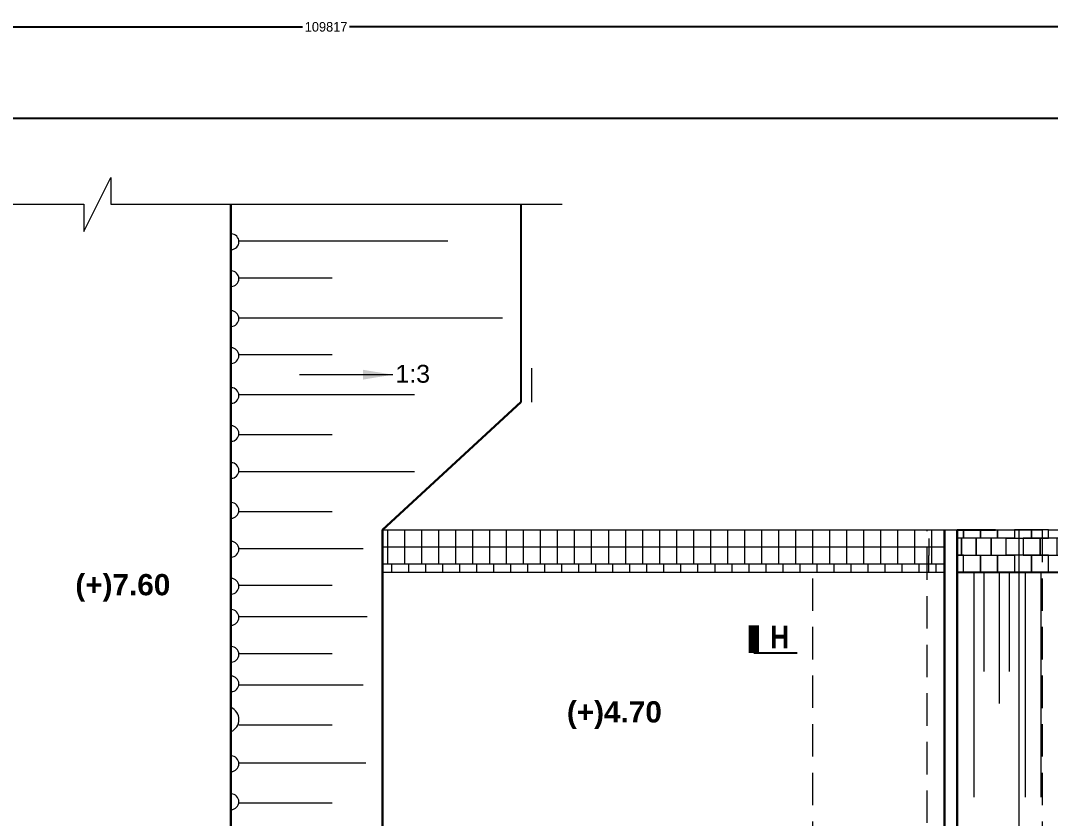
# Model space of a CAD drawing. Extents: x -358915 to 1258323, y -1667244 to -305611.
# Drawn here: x 172511 to 196724, y -1449496 to -1430739 of the extents above; entities that cross this region are included whole.
import ezdxf

# ---------------------------------------------------------------- set-up
doc = ezdxf.new("R2010")
doc.units = 0
doc.header["$LTSCALE"] = 300
doc.header["$MEASUREMENT"] = 0
for name, pattern in [('DASHED2', [9.525, 6.35, -3.175]), ('DASHEDX2', [38.1, 25.4, -12.7]), ('HIDDEN', [0.375, 0.25, -0.125])]:
    doc.linetypes.add(name, pattern=pattern)
doc.layers.get('0').update_dxf_attribs({"linetype": 'CONTINUOUS'})
doc.layers.get('DEFPOINTS').update_dxf_attribs({"linetype": 'CONTINUOUS'})
for name, color, linetype, lineweight in [('Dim', 7, 'CONTINUOUS', 9), ('Dimension', 8, 'CONTINUOUS', 18), ('Grid Line_Outer', 7, 'CONTINUOUS', 5), ('HATCH', 252, 'CONTINUOUS', 5), ('line2', 3, 'CONTINUOUS', 30), ('slop', 8, 'CONTINUOUS', 9)]:
    doc.layers.add(name, color=color, linetype=linetype, lineweight=lineweight)
for name, color, linetype in [('DOTTED', 240, 'DASHED2'), ('LINE', 7, 'CONTINUOUS'), ('Slope', 8, 'CONTINUOUS'), ('TEXT', 10, 'CONTINUOUS')]:
    doc.layers.add(name, color=color, linetype=linetype)
doc.styles.add('1-2', font='arial.ttf')
doc.styles.add('text', font='ARIALN.TTF', dxfattribs={"height": 1.6})
doc.linetypes.add('ZIGZAG', pattern='A,0.0001,-0.2,[131,ltypeshp.shx,S=0.2,R=0,X=-0.2,Y=0],-0.4,[131,ltypeshp.shx,S=0.2,R=180,X=0.2,Y=0],-0.2', length=0.8001)
doc.dimstyles.new('1-2', dxfattribs={"dimtxt": 240, "dimasz": 360, "dimexe": 120, "dimexo": 120, "dimgap": 24, "dimtad": 1, "dimdec": 0, "dimzin": 3, "dimdsep": 46, "dimtxsty": '1-2', "dimblk": 'DOTSMALL', "dimcen": 0, "dimdle": 120, "dimclrd": 256, "dimclre": 256, "dimclrt": 6, "dimadec": 0, "dimazin": 0, "dimtfac": 0.6, "dimtdec": 0, "dimtofl": 0, "dimtmove": 2, "dimatfit": 3, "dimfxl": 2, "dimfrac": 1, "dimtolj": 1, "dimtzin": 0, "dimlwd": 13, "dimlwe": 13, "dimarcsym": 0})
doc.dimstyles.new('3', dxfattribs={"dimtxt": 225, "dimasz": 350, "dimexe": 100, "dimexo": 25, "dimgap": 9, "dimtad": 0, "dimdec": 0, "dimzin": 0, "dimdsep": 46, "dimtxsty": 'Standard', "dimcen": 0, "dimclrd": 5, "dimclre": 6, "dimclrt": 256, "dimadec": 0, "dimazin": 0, "dimtfac": 1, "dimtdec": 0, "dimtofl": 0, "dimtmove": 2, "dimatfit": 3, "dimfxl": 1, "dimtolj": 1, "dimtzin": 0, "dimarcsym": 0})

# ---------------------------------------------------------------- blocks, each defined once
blk = doc.blocks.new('_DotSmall')
at = {"color": 0, "linetype": 'ByBlock', "const_width": 0.5}
blk.add_lwpolyline([(-0.0625, 0, 1), (0.0625, 0, 1)], format="xyb", close=True, dxfattribs=at)
blk = doc.blocks.new('bs')
at = {"layer": 'Slope', "lineweight": 13, "ltscale": 2}
blk.add_line((0, 200), (0, -200), dxfattribs=at)
blk = doc.blocks.new('sec')
at = {"layer": 'TEXT', "color": 5, "const_width": 200}
blk.add_lwpolyline([(0, 0), (0, 537)], dxfattribs=at)
at = {"layer": 'TEXT', "color": 5}
blk.add_lwpolyline([(0, 0), (-848, 0)], dxfattribs=at)
blk = doc.blocks.new('*D1496')
at = {"layer": 'DEFPOINTS', "color": 0, "ltscale": 0.5, "transparency": 16777216}
for p in [(234603, -1430887), (124786, -1433031), (234603, -1433031)]:
    blk.add_point(p, dxfattribs=at)
at = {"layer": 'LINE', "color": 6, "lineweight": -2, "ltscale": 0.5, "transparency": 16777216}
for p, q in [((124786, -1433006), (124786, -1430787)), ((234603, -1433006), (234603, -1430787))]:
    blk.add_line(p, q, dxfattribs=at)
at = {"layer": 'LINE', "color": 5, "lineweight": -2, "ltscale": 0.5, "transparency": 16777216}
for p, q in [((125136, -1430887), (179141, -1430887)), ((234253, -1430887), (180247, -1430887))]:
    blk.add_line(p, q, dxfattribs=at)
at = {"layer": 'LINE', "color": 5, "ltscale": 0.5, "transparency": 16777216}
for points in [[(125136, -1430829), (125136, -1430945), (124786, -1430887)], [(234253, -1430829), (234253, -1430945), (234603, -1430887)]]:
    blk.add_solid(points, dxfattribs=at)
at = {"layer": 'LINE', "ltscale": 0.5, "transparency": 16777216, "insert": (179694, -1430887), "char_height": 225, "attachment_point": 5}
blk.add_mtext('\\A1;109817', dxfattribs=at)

msp = doc.modelspace()

# ---------------------------------------------------------------- linework, layer by layer
at = {"color": 3}
msp.add_lwpolyline([(184272.5, -1435056.5), (184272.5, -1439709.9)], dxfattribs=at)
at = {"layer": 'Dim', "color": 8, "ltscale": 500}
for p, q in [((194922.8, -1443709.1), (194922.8, -1446794.4)), ((195157.3, -1443709.1, 0), (195157.3, -1446045.2, 0)), ((195523, -1443709.1), (195523, -1446794.4)), ((195757.5, -1443709.1, 0), (195757.5, -1446045.2, 0)), ((196128.8, -1443709.1), (196128.8, -1446783.3)), ((196500, -1443709.1), (196500, -1448995.1)), ((194922.8, -1446793.1), (194922.8, -1448995.1)), ((196128.8, -1446783.3), (196128.8, -1448995.1))]:
    msp.add_line(p, q, dxfattribs=at)
at = {"layer": 'Dimension', "color": 4, "lineweight": 18, "ltscale": 2}
for p, q in [((173994.3, -1435698.7, 0), (174630.1, -1434425.5, 0)), ((174630.1, -1434425.5, 0), (174631.1, -1435056.5)), ((163774, -1435056.5, 0), (173994.3, -1435056.5)), ((173994.3, -1435056.5), (173994.3, -1435698.7, 0)), ((174631.1, -1435056.5), (185243.7, -1435056.5))]:
    msp.add_line(p, q, dxfattribs=at)
at = {"layer": 'Dimension', "color": 5, "lineweight": 13, "ltscale": 2}
for p, q in [((177644.7, -1435915.8), (182553.2, -1435915.8)), ((177642.8, -1436784.8), (179835.8, -1436784.8)), ((177642.8, -1437723.5), (183839.1, -1437723.5)), ((177642.8, -1438592.5), (179835.8, -1438592.5)), ((177642.8, -1439531.3), (181771.4, -1439531.3)), ((177642.8, -1440470), (179835.8, -1440470)), ((177642.8, -1441339), (181771.4, -1441339)), ((177642.8, -1442277.7), (179835.8, -1442277.7)), ((177642.8, -1443146.7), (180565.1, -1443146.7)), ((177642.8, -1444015.7), (179835.8, -1444015.7)), ((177642.8, -1444747.7), (180662.7, -1444747.7)), ((177642.8, -1445616.7), (179835.8, -1445616.7)), ((177642.8, -1446355.4), (180565.1, -1446355.4)), ((177642.8, -1447294.1), (179835.8, -1447294.1)), ((177642.8, -1448188.1), (180630.2, -1448188.1)), ((177642.8, -1449126.9), (179835.8, -1449126.9))]:
    msp.add_line(p, q, dxfattribs=at)
at = {"layer": 'Dimension', "color": 0, "lineweight": 13, "ltscale": 2}
msp.add_line((194530.3, -1443709.1), (221014.5, -1443709.1), dxfattribs=at)
at = {"layer": 'Dimension', "color": 0, "lineweight": 30, "ltscale": 2}
for points in [[(181017, -1442710.1), (184272.5, -1439709.9)], [(180727.2, -1453008.6), (194081.6, -1451266.3), (194230.3, -1451096.5), (194230.3, -1442709.3)], [(181017, -1442709.3), (181017, -1452639.3)]]:
    msp.add_lwpolyline(points, dxfattribs=at)
at = {"layer": 'Dimension', "color": 0, "lineweight": 30, "ltscale": 2, "elevation": 0}
msp.add_lwpolyline([(180179, -1453382.5), (194530.3, -1451509.1), (194530.3, -1442709.8)], dxfattribs=at)
at = {"layer": 'Dimension', "color": 2, "lineweight": 13, "ltscale": 2, "elevation": 0}
for points in [[(194680.1, -1442909.6), (194530.3, -1442909.6), (194530.3, -1442709.9), (194680.2, -1442709.9)], [(195080.3, -1442909.6), (194680.1, -1442909.6), (194680.2, -1442709.9), (195080.3, -1442709.9)], [(195480.5, -1442909.6), (195080.3, -1442909.6), (195080.3, -1442709.9), (195480.5, -1442709.9)], [(195880.6, -1442909.6), (195480.5, -1442909.6), (195480.5, -1442709.9), (195880.6, -1442709.9)], [(195880.6, -1442909.6), (196280.8, -1442909.6), (196280.8, -1442709.9), (195880.6, -1442709.9)], [(196280.8, -1442909.6), (196681, -1442909.6), (196680.9, -1442709.9), (196280.8, -1442709.9)], [(197081.1, -1442909.6), (196681, -1442909.6), (196680.9, -1442709.9), (197081.1, -1442709.9)]]:
    msp.add_lwpolyline(points, close=True, dxfattribs=at)
at = {"layer": 'Dimension', "color": 4, "lineweight": 13, "ltscale": 2, "elevation": 0}
for points in [[(194530.3, -1443309.6), (194630.3, -1443309.6), (194630.3, -1442909.6), (194530.3, -1442909.6)], [(194630.3, -1443309.6), (194980.4, -1443309.6), (194980.4, -1442909.6), (194630.3, -1442909.6)], [(194980.4, -1443309.6), (195330.5, -1443309.6), (195330.5, -1442909.6), (194980.4, -1442909.6)], [(195330.5, -1443309.6), (195680.5, -1443309.6), (195680.5, -1442909.6), (195330.5, -1442909.6)], [(196080.7, -1443309.6), (195680.5, -1443309.6), (195680.5, -1442909.6), (196080.7, -1442909.6)], [(196080.7, -1443309.6), (196480.9, -1443309.6), (196480.9, -1442909.6), (196080.7, -1442909.6)], [(196480.9, -1443309.6), (196881, -1443309.6), (196881, -1442909.6), (196480.9, -1442909.6)], [(194530.3, -1443709.6), (194680.2, -1443709.6), (194680.2, -1443309.6), (194530.3, -1443309.6)], [(195080.3, -1443709.6), (194680.2, -1443709.6), (194680.2, -1443309.6), (195080.3, -1443309.6)], [(195480.5, -1443709.6), (195080.3, -1443709.6), (195080.3, -1443309.6), (195480.5, -1443309.6)], [(195880.6, -1443709.6), (195480.5, -1443709.6), (195480.5, -1443309.6), (195880.6, -1443309.6)], [(195880.6, -1443709.6), (196280.8, -1443709.6), (196280.8, -1443309.6), (195880.6, -1443309.6)], [(196280.8, -1443709.6), (196680.9, -1443709.6), (196680.9, -1443309.6), (196280.8, -1443309.6)], [(197081.1, -1443709.6), (196680.9, -1443709.6), (196680.9, -1443309.6), (197081.1, -1443309.6)]]:
    msp.add_lwpolyline(points, close=True, dxfattribs=at)
at = {"layer": 'Dimension', "color": 5, "lineweight": 13, "ltscale": 2}
for centre, radius, start, end in [((177462.8, -1435938.2), 183.3, 270, 90), ((177460.9, -1436807.2), 183.3, 270, 90), ((177460.9, -1437745.9), 183.3, 270, 90), ((177460.9, -1438614.9), 183.3, 270, 90), ((177460.9, -1439553.6), 183.3, 270, 90), ((177460.9, -1440447.6), 183.3, 270, 90), ((177460.9, -1441316.6), 183.3, 270, 90), ((177460.9, -1442255.4), 183.3, 270, 90), ((177460.9, -1443169.1), 183.3, 270, 90), ((177460.9, -1444038.1), 183.3, 270, 90), ((177460.9, -1444770), 183.3, 270, 90), ((177460.9, -1445639), 183.3, 270, 90), ((177460.9, -1446333.1), 183.3, 270, 90), ((177333.6, -1447171.8), 310.6, 294.1958, 65.8042), ((177460.9, -1448210.5), 183.3, 270, 90), ((177460.9, -1449104.5), 183.3, 270, 90)]:
    msp.add_arc(centre, radius, start, end, dxfattribs=at)
at = {"layer": 'DOTTED', "color": 4, "linetype": 'DASHEDX2', "lineweight": 20, "ltscale": 0.1}
for points in [[(180090.1, -1452690), (193681.6, -1450916.1), (193830.3, -1450746.3), (193830.3, -1442709.3)], [(191130.3, -1442709.3), (191130.3, -1451256.7)], [(196530.3, -1442709.9), (196530.3, -1468308.8)]]:
    msp.add_lwpolyline(points, dxfattribs=at)
at = {"layer": 'DOTTED', "color": 4, "linetype": 'HIDDEN', "lineweight": 20, "ltscale": 2500000.0, "elevation": 0}
msp.add_lwpolyline([(191130.3, -1442709.3), (196530.3, -1442709.9)], dxfattribs=at)
at = {"layer": 'DOTTED', "linetype": 'ZIGZAG', "lineweight": 20, "ltscale": 2}
msp.add_lwpolyline([(195980.7, -1442709.8), (195980.7, -1468312.6)], dxfattribs=at)
at = {"layer": 'HATCH', "color": 8}
for p, q in [((181017.9, -1442709.3), (194230.3, -1442709.3)), ((181139.8, -1442713.9, 0), (181139.8, -1443513.9, 0)), ((181539.8, -1442713.9, 0), (181539.8, -1443513.9, 0)), ((181939.8, -1442713.9, 0), (181939.8, -1443513.9, 0)), ((182339.8, -1442713.9, 0), (182339.8, -1443513.9, 0)), ((182739.8, -1442713.9, 0), (182739.8, -1443513.9, 0)), ((183139.8, -1442713.9, 0), (183139.8, -1443513.9, 0)), ((183539.8, -1442713.9, 0), (183539.8, -1443513.9, 0)), ((183930.3, -1442709.3), (183930.3, -1443509.3)), ((184330.3, -1442709.3), (184330.3, -1443509.3)), ((184730.3, -1442709.3), (184730.3, -1443509.3)), ((185130.3, -1442709.3), (185130.3, -1443509.3)), ((185530.3, -1442709.3), (185530.3, -1443509.3)), ((185930.3, -1442709.3), (185930.3, -1443509.3)), ((186330.3, -1442709.3), (186330.3, -1443509.3)), ((186730.3, -1442709.3), (186730.3, -1443509.3)), ((187130.3, -1442709.3), (187130.3, -1443509.3)), ((187530.3, -1442709.3), (187530.3, -1443509.3)), ((187930.3, -1442709.3), (187930.3, -1443509.3)), ((188330.3, -1442709.3), (188330.3, -1443509.3)), ((188730.3, -1442709.3), (188730.3, -1443509.3)), ((189130.3, -1442709.3), (189130.3, -1443509.3)), ((189530.3, -1442709.3), (189530.3, -1443509.3)), ((189930.3, -1442709.3), (189930.3, -1443509.3)), ((190330.3, -1442709.3), (190330.3, -1443509.3)), ((190730.3, -1442709.3), (190730.3, -1443509.3)), ((191130.3, -1442709.3), (191130.3, -1443509.3)), ((191530.3, -1442709.3), (191530.3, -1443509.3)), ((191930.3, -1442709.3), (191930.3, -1443509.3)), ((192330.3, -1442709.3), (192330.3, -1443509.3)), ((192730.3, -1442709.3), (192730.3, -1443509.3)), ((193130.3, -1442709.3), (193130.3, -1443509.3)), ((193530.3, -1442709.3), (193530.3, -1443509.3)), ((193930.3, -1442709.3), (193930.3, -1443509.3)), ((194230.3, -1442709.3), (194230.3, -1443709.3)), ((181017, -1443109.3), (194230.3, -1443109.3)), ((181017, -1443509.3), (194230.3, -1443509.3)), ((181230.3, -1443509.3), (181230.3, -1443709.3)), ((181630.3, -1443509.3), (181630.3, -1443709.3)), ((182030.3, -1443509.3), (182030.3, -1443709.3)), ((182430.3, -1443509.3), (182430.3, -1443709.3)), ((182830.3, -1443509.3), (182830.3, -1443709.3)), ((183230.3, -1443509.3), (183230.3, -1443709.3)), ((183630.3, -1443509.3), (183630.3, -1443709.3)), ((184030.3, -1443509.3), (184030.3, -1443709.3)), ((184430.3, -1443509.3), (184430.3, -1443709.3)), ((184830.3, -1443509.3), (184830.3, -1443709.3)), ((185230.3, -1443509.3), (185230.3, -1443709.3)), ((185630.3, -1443509.3), (185630.3, -1443709.3)), ((186030.3, -1443509.3), (186030.3, -1443709.3)), ((186430.3, -1443509.3), (186430.3, -1443709.3)), ((186830.3, -1443509.3), (186830.3, -1443709.3)), ((187230.3, -1443509.3), (187230.3, -1443709.3)), ((187630.3, -1443509.3), (187630.3, -1443709.3)), ((188030.3, -1443509.3), (188030.3, -1443709.3)), ((188430.3, -1443509.3), (188430.3, -1443709.3)), ((188830.3, -1443509.3), (188830.3, -1443709.3)), ((189230.3, -1443509.3), (189230.3, -1443709.3)), ((189630.3, -1443509.3), (189630.3, -1443709.3)), ((190030.3, -1443509.3), (190030.3, -1443709.3)), ((190430.3, -1443509.3), (190430.3, -1443709.3)), ((190830.3, -1443509.3), (190830.3, -1443709.3)), ((191230.3, -1443509.3), (191230.3, -1443709.3)), ((191630.3, -1443509.3), (191630.3, -1443709.3)), ((192030.3, -1443509.3), (192030.3, -1443709.3)), ((192430.3, -1443509.3), (192430.3, -1443709.3)), ((192830.3, -1443509.3), (192830.3, -1443709.3)), ((193230.3, -1443509.3), (193230.3, -1443709.3)), ((193630.3, -1443509.3), (193630.3, -1443709.3)), ((194030.3, -1443509.3), (194030.3, -1443709.3)), ((181017, -1443709.3), (194230.3, -1443709.3))]:
    msp.add_line(p, q, dxfattribs=at)
at = {"layer": 'LINE', "ltscale": 50}
msp.add_line((194530.3, -1443709.1, 0), (221014.5, -1443709.1), dxfattribs=at)
at = {"layer": 'LINE'}
msp.add_lwpolyline([(234602.6, -1510687.4), (124785.7, -1510687.4), (124785.7, -1433031.1), (234602.6, -1433031.1)], close=True, dxfattribs=at)
at = {"layer": 'line2', "color": 1}
msp.add_lwpolyline([(177458.2, -1435056.5), (177458.2, -1475915.5)], dxfattribs=at)
at = {"layer": 'Slope', "ltscale": 50}
msp.add_lwpolyline([(194530.3, -1442709.8), (195430.4, -1442709.9)], dxfattribs=at)

# ---------------------------------------------------------------- block references
at = {"color": 1, "xscale": -1, "rotation": 180}
for p in [(184529.7, -1439109.9, 0), (184529.7, -1439509.9, 0)]:
    msp.add_blockref('bs', p, dxfattribs=at)
at = {"color": 4, "xscale": -1}
msp.add_blockref('bs', (193867.3, -1443113.8, 0), dxfattribs=at)
at = {"layer": 'Dim', "color": 4, "rotation": 180}
msp.add_blockref('bs', (193867.3, -1443513.8, 0), dxfattribs=at)
at = {"layer": 'slop', "xscale": -1.199999999953434, "yscale": 1.200000000011642, "zscale": 1.200000000000728}
msp.add_blockref('sec', (189752.1, -1445604.7), dxfattribs=at)

# ---------------------------------------------------------------- texts
at = {"layer": 'Dimension', "color": 0, "lineweight": 13, "ltscale": 2, "insert": (181731.2, -1439045.6), "char_height": 420, "attachment_point": 5, "style": '1-2'}
msp.add_mtext('1:3', dxfattribs=at)
at = {"layer": 'Dimension', "color": 0, "lineweight": 13, "ltscale": 2, "char_height": 500, "width": 2351.861, "attachment_point": 5, "style": '1-2'}
for s, insert in [('{\\fArial|b1|i0|c0|p34;\\C6;(+)7.60}', (174915.2, -1444076, 0)), ('{\\fArial|b1|i0|c0|p34;\\C6;(+)4.70}', (186472.2, -1447066.7))]:
    msp.add_mtext(s, dxfattribs=dict(at, insert=insert))
at = {"layer": 'TEXT', "color": 7, "insert": (190136.8, -1444961), "char_height": 540, "width": 440.719, "attachment_point": 1, "style": 'text'}
msp.add_mtext('{\\fArial Narrow|b1|i0|c0|p34;H}', dxfattribs=at)

# ---------------------------------------------------------------- dimensions: what is measured, and where the dimension line sits
at = {"layer": 'LINE', "color": 3, "ltscale": 0.5}
dim = msp.add_linear_dim(base=(234602.6, -1430886.9), p1=(124785.7, -1433031.1), p2=(234602.6, -1433031.1), dimstyle='3', override={"dimfxl": 700}, dxfattribs=at)
dim.commit()
dim.dimension.update_dxf_attribs({"geometry": '*D1496', "text_midpoint": (179694.1, -1430886.9)})

# ---------------------------------------------------------------- leaders
at = {"layer": 'Grid Line_Outer', "ltscale": 2}
msp.add_leader([(181264.4, -1439064.2), (179071.3, -1439064.2)], dimstyle='1-2', override={"dimasz": 700, "dimgap": 24, "dimtad": 0}, dxfattribs=at)

doc.saveas('drawing.dxf')
